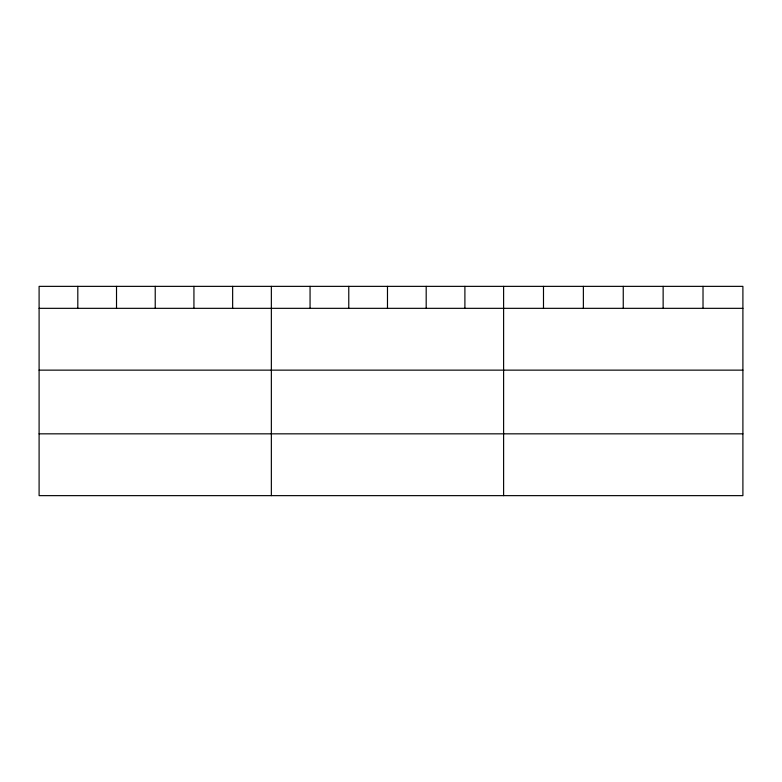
<?xml version="1.0" encoding="UTF-8"?>
<svg xmlns="http://www.w3.org/2000/svg" width="782" height="782" viewBox="0 0 782 782"><rect width="100%" height="100%" fill="white"/><g stroke="black" fill="none" stroke-linecap="round" stroke-linejoin="round"><path stroke-width="1.17" d="M742.9 308.333L742.9 495.641L39.1 495.641L39.1 286.359L742.9 286.359L742.9 308.333L39.1 308.333M39.1 370.14L742.9 370.14M39.1 433.834L742.9 433.834M703.018 286.359L703.018 308.333M663.136 286.359L663.136 308.333M623.254 286.359L623.254 308.333M583.372 286.359L583.372 308.333M543.49 286.359L543.49 308.333M503.608 286.359L503.608 495.641M464.899 286.359L464.899 308.333M426.19 286.359L426.19 308.333M387.481 286.359L387.481 308.333M348.772 286.359L348.772 308.333M310.063 286.359L310.063 308.333M271.354 286.359L271.354 495.641M232.645 286.359L232.645 308.333M193.936 286.359L193.936 308.333M155.227 286.359L155.227 308.333M116.518 286.359L116.518 308.333M77.809 286.359L77.809 308.333"/></g></svg>
